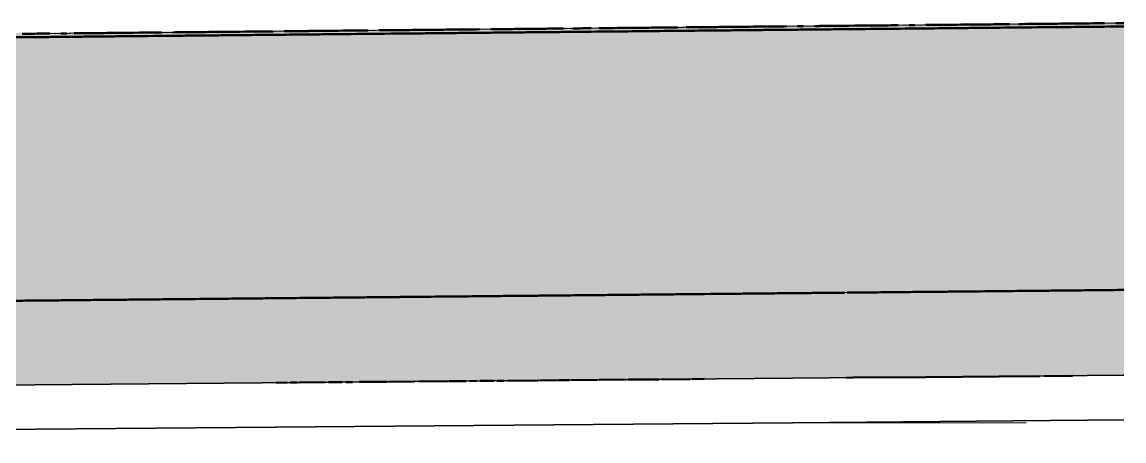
# Model space of a CAD drawing. Header units: metres. Extents: x 0 to 258, y 3 to 25.
# Drawn here: x 49.551 to 54.502, y 21.512 to 23.396 of the extents above; entities that cross this region are included whole.
import ezdxf

# ---------------------------------------------------------------- set-up
doc = ezdxf.new("R2010")
doc.units = ezdxf.units.M
doc.linetypes.add('JacobsDash', pattern=[0.0045, 0.003, -0.0015])
doc.layers.add('A-FLOR', color=7, linetype='Continuous', lineweight=50)
doc.layers.add('A-FLOR-HDLN', color=7, linetype='JacobsDash', lineweight=18)

msp = doc.modelspace()

# ---------------------------------------------------------------- hatches: boundary and pattern name
at = {"layer": 'A-FLOR', "lineweight": 5, "true_color": 0xc0c0c0}
for points in [[(39.4057, 23.2436), (54.5023, 23.3912), (54.5023, 23.3958), (39.4057, 23.2482), (39.4057, 23.2438)], [(39.4057, 23.2281), (54.5023, 23.3757), (54.5023, 23.3912), (43.8585, 23.2872), (39.4057, 23.2436), (39.4057, 23.237)]]:
    msp.add_hatch(color=9, dxfattribs=at).paths.add_polyline_path(points)
h = msp.add_hatch(color=9, dxfattribs=at)
h.paths.add_polyline_path([(39.4057, 22.0435), (52.1671, 22.1683), (54.5023, 22.1911), (54.5023, 23.3757), (39.4057, 23.2281), (39.4057, 22.1875)])
h.paths.add_polyline_path([(45.454, 22.9729), (45.454, 22.973), (45.454, 23.1252)])
h = msp.add_hatch(color=9, dxfattribs=at)
h.paths.add_polyline_path([(52.4598, 21.7895), (52.4598, 21.7895), (52.4602, 21.7938)])
h.paths.add_polyline_path([(39.4057, 21.6769), (45.9285, 21.7325), (54.5023, 21.8071), (54.5023, 22.1911), (42.4052, 22.0728), (39.4057, 22.0435), (39.4057, 21.6862)])

# ---------------------------------------------------------------- linework, layer by layer
at = {"layer": 'A-FLOR', "lineweight": 35}
for p, q in [((53.0123, 21.7941), (43.555, 21.7119)), ((54.5023, 21.8071), (53.0123, 21.7941)), ((43.555, 21.5119), (53.0123, 21.5941)), ((53.0123, 21.5941), (54.5023, 21.6071))]:
    msp.add_line(p, q, dxfattribs=at)
at = {"layer": 'A-FLOR'}
for p, q in [((52.274, 21.7878), (52.3794, 21.7888)), ((52.3824, 21.7888), (52.4133, 21.7891)), ((52.424, 21.7891), (52.5526, 21.7903)), ((52.5613, 21.7903), (52.6153, 21.7908)), ((50.6926, 21.774), (50.7418, 21.7744)), ((50.7573, 21.7745), (50.7883, 21.7748)), ((50.7955, 21.7749), (50.9121, 21.7759)), ((51.0049, 21.7767), (51.0359, 21.777)), ((51.0668, 21.7772), (51.1907, 21.7783)), ((51.2, 21.7784), (51.3145, 21.7794)), ((51.33, 21.7796), (51.4661, 21.7807)), ((51.4692, 21.7808), (51.5466, 21.7815)), ((51.5621, 21.7816), (51.5931, 21.7819)), ((51.6085, 21.782), (51.6717, 21.7825)), ((51.6859, 21.7827), (51.7169, 21.7829)), ((51.7323, 21.7831), (51.8716, 21.7843)), ((51.8794, 21.7844), (51.9645, 21.7851)), ((51.9645, 21.7851), (52.0109, 21.7855)), ((52.0193, 21.7856), (52.1347, 21.7866)), ((52.1435, 21.7867), (52.2658, 21.7878))]:
    msp.add_line(p, q, dxfattribs=at)
at = {"layer": 'A-FLOR', "lineweight": 18}
msp.add_line((53.0123, 21.5941), (54.0634, 21.593), dxfattribs=at)
at = {"layer": 'A-FLOR', "flags": 128}
for points in [[(53.2546, 21.7964), (53.2834, 21.7966), (53.6117, 21.7994), (53.94, 21.8023), (54.1247, 21.8038)], [(54.1445, 21.804), (54.2683, 21.8051), (54.2713, 21.8051)], [(50.9276, 21.776), (50.974, 21.7764), (50.9895, 21.7766)]]:
    msp.add_lwpolyline(points, dxfattribs=at)
at = {"layer": 'A-FLOR'}
for points in [[(52.5344, 23.372), (52.5679, 23.3723), (52.6013, 23.3726), (52.6347, 23.373)], [(52.6347, 23.373), (52.6598, 23.3732), (52.6849, 23.3734), (52.71, 23.3737)], [(52.71, 23.3737), (52.735, 23.3739), (52.7601, 23.3742), (52.7852, 23.3744)], [(52.9356, 23.3759), (52.9523, 23.3761), (52.9691, 23.3762), (52.9858, 23.3764)], [(53.0359, 23.3769), (53.0443, 23.377), (53.0526, 23.377), (53.061, 23.3771)], [(53.1111, 23.3776), (53.1195, 23.3777), (53.1279, 23.3778), (53.1362, 23.3779)], [(53.1362, 23.3779), (53.1446, 23.3779), (53.1529, 23.378), (53.1613, 23.3781)], [(53.1613, 23.3781), (53.178, 23.3783), (53.1947, 23.3784), (53.2114, 23.3786)], [(53.5374, 23.3818), (53.5457, 23.3819), (53.5541, 23.3819), (53.5625, 23.382)], [(53.6126, 23.3825), (53.621, 23.3826), (53.6293, 23.3827), (53.6377, 23.3828)], [(53.6377, 23.3828), (53.646, 23.3828), (53.6544, 23.3829), (53.6628, 23.383)], [(53.6628, 23.383), (53.6795, 23.3832), (53.6962, 23.3833), (53.7129, 23.3835)], [(53.7129, 23.3835), (53.7631, 23.384), (53.8132, 23.3845), (53.8634, 23.385)], [(53.9386, 23.3857), (53.9553, 23.3859), (53.972, 23.386), (53.9887, 23.3862)], [(54.0306, 23.3866), (54.0501, 23.3868), (54.0696, 23.387), (54.0891, 23.3872)], [(54.0891, 23.3872), (54.1141, 23.3874), (54.1392, 23.3877), (54.1643, 23.3879)], [(54.1895, 23.3726), (54.1644, 23.3724), (54.1394, 23.3721), (54.1143, 23.3719)], [(54.1643, 23.3879), (54.181, 23.3881), (54.1977, 23.3882), (54.2144, 23.3884)], [(54.2647, 23.3733), (54.2397, 23.3731), (54.2146, 23.3729), (54.1895, 23.3726)], [(54.2144, 23.3884), (54.2646, 23.3889), (54.3148, 23.3894), (54.3649, 23.3899)], [(54.4652, 23.3908), (54.4776, 23.391), (54.49, 23.3911), (54.5023, 23.3912)], [(54.5023, 23.3757), (54.49, 23.3755), (54.4777, 23.3754), (54.4654, 23.3753)], [(49.651, 23.3282), (49.6008, 23.3278), (49.5507, 23.3273), (49.5005, 23.3268)], [(49.5505, 23.3428), (49.5756, 23.343), (49.6007, 23.3433), (49.6257, 23.3435)], [(49.6257, 23.3435), (49.6424, 23.3437), (49.6592, 23.3439), (49.6759, 23.344)], [(49.7262, 23.329), (49.7011, 23.3287), (49.676, 23.3285), (49.651, 23.3282)], [(49.726, 23.3445), (49.7344, 23.3446), (49.7427, 23.3447), (49.7511, 23.3448)], [(49.8014, 23.3297), (49.7763, 23.3295), (49.7513, 23.3292), (49.7262, 23.329)], [(49.7846, 23.3451), (49.7985, 23.3452), (49.8124, 23.3454), (49.8263, 23.3455)], [(49.8766, 23.3305), (49.8516, 23.3302), (49.8265, 23.33), (49.8014, 23.3297)], [(49.8263, 23.3455), (49.8514, 23.3457), (49.8765, 23.346), (49.9016, 23.3462)], [(49.9519, 23.3312), (49.9268, 23.3309), (49.9017, 23.3307), (49.8766, 23.3305)], [(49.9768, 23.347), (50.0436, 23.3476), (50.1105, 23.3483), (50.1774, 23.3489)], [(50.2277, 23.3339), (50.1525, 23.3332), (50.0772, 23.3324), (50.002, 23.3317)], [(50.2275, 23.3494), (50.2442, 23.3496), (50.261, 23.3497), (50.2777, 23.3499)], [(50.3029, 23.3346), (50.2778, 23.3344), (50.2528, 23.3341), (50.2277, 23.3339)], [(50.2777, 23.3499), (50.2944, 23.3501), (50.3111, 23.3502), (50.3278, 23.3504)], [(50.3781, 23.3354), (50.3531, 23.3351), (50.328, 23.3349), (50.3029, 23.3346)], [(50.3278, 23.3504), (50.3362, 23.3505), (50.3446, 23.3506), (50.3529, 23.3506)], [(50.3529, 23.3506), (50.3696, 23.3508), (50.3863, 23.351), (50.4031, 23.3511)], [(50.4534, 23.3361), (50.4283, 23.3358), (50.4032, 23.3356), (50.3781, 23.3354)], [(50.4031, 23.3511), (50.4281, 23.3514), (50.4532, 23.3516), (50.4783, 23.3519)], [(50.5286, 23.3368), (50.5035, 23.3366), (50.4784, 23.3363), (50.4534, 23.3361)], [(50.4783, 23.3519), (50.5452, 23.3525), (50.612, 23.3532), (50.6789, 23.3538)], [(50.8044, 23.3395), (50.7125, 23.3386), (50.6205, 23.3377), (50.5286, 23.3368)], [(50.7282, 23.3543), (50.7368, 23.3544), (50.7455, 23.3545), (50.7541, 23.3546)], [(50.7541, 23.3546), (50.7625, 23.3547), (50.7708, 23.3547), (50.7792, 23.3548)], [(50.7792, 23.3548), (50.7959, 23.355), (50.8126, 23.3551), (50.8293, 23.3553)], [(50.8796, 23.3403), (50.8546, 23.34), (50.8295, 23.3398), (50.8044, 23.3395)], [(50.8293, 23.3553), (50.8377, 23.3554), (50.8461, 23.3555), (50.8544, 23.3555)], [(50.8544, 23.3555), (50.8711, 23.3557), (50.8878, 23.3559), (50.9046, 23.356)], [(51.0301, 23.3417), (51.005, 23.3415), (50.9799, 23.3412), (50.9549, 23.341)], [(51.2307, 23.3437), (51.1638, 23.343), (51.097, 23.3424), (51.0301, 23.3417)], [(51.1553, 23.3585), (51.172, 23.3587), (51.1887, 23.3588), (51.2055, 23.359)], [(51.2055, 23.359), (51.2222, 23.3591), (51.2389, 23.3593), (51.2556, 23.3595)], [(51.3059, 23.3444), (51.2808, 23.3442), (51.2558, 23.3439), (51.2307, 23.3437)], [(51.2556, 23.3595), (51.264, 23.3596), (51.2723, 23.3596), (51.2807, 23.3597)], [(51.2807, 23.3597), (51.2974, 23.3599), (51.3141, 23.36), (51.3308, 23.3602)], [(51.3811, 23.3452), (51.3561, 23.3449), (51.331, 23.3447), (51.3059, 23.3444)], [(51.3308, 23.3602), (51.3392, 23.3603), (51.3476, 23.3604), (51.3559, 23.3605)], [(51.3559, 23.3605), (51.381, 23.3607), (51.4061, 23.3609), (51.4311, 23.3612)], [(51.4564, 23.3459), (51.4313, 23.3457), (51.4062, 23.3454), (51.3811, 23.3452)], [(51.4311, 23.3612), (51.4479, 23.3613), (51.4646, 23.3615), (51.4813, 23.3617)], [(51.5316, 23.3466), (51.5065, 23.3464), (51.4814, 23.3461), (51.4564, 23.3459)], [(51.4813, 23.3617), (51.5231, 23.3621), (51.5649, 23.3625), (51.6067, 23.3629)], [(51.6068, 23.3474), (51.5817, 23.3471), (51.5567, 23.3469), (51.5316, 23.3466)], [(51.7322, 23.3486), (51.6904, 23.3482), (51.6486, 23.3478), (51.6068, 23.3474)], [(51.6568, 23.3634), (51.6735, 23.3636), (51.6902, 23.3637), (51.707, 23.3639)], [(51.707, 23.3639), (51.732, 23.3641), (51.7571, 23.3644), (51.7822, 23.3646)], [(51.8074, 23.3493), (51.7823, 23.3491), (51.7573, 23.3488), (51.7322, 23.3486)], [(51.7822, 23.3646), (51.7989, 23.3648), (51.8156, 23.3649), (51.8323, 23.3651)], [(51.8826, 23.3501), (51.8576, 23.3498), (51.8325, 23.3496), (51.8074, 23.3493)], [(51.8323, 23.3651), (51.8407, 23.3652), (51.8491, 23.3653), (51.8574, 23.3654)], [(51.8574, 23.3654), (51.8825, 23.3656), (51.9076, 23.3658), (51.9326, 23.3661)], [(52.0331, 23.3515), (52.008, 23.3513), (51.9829, 23.351), (51.9579, 23.3508)], [(52.0255, 23.367), (52.0364, 23.3671), (52.0472, 23.3672), (52.058, 23.3673)], [(52.1083, 23.3523), (52.0832, 23.352), (52.0582, 23.3518), (52.0331, 23.3515)], [(52.058, 23.3673), (52.0747, 23.3675), (52.0914, 23.3676), (52.1082, 23.3678)], [(52.1435, 23.3681), (52.1651, 23.3684), (52.1868, 23.3686), (52.2085, 23.3688)], [(52.2085, 23.3688), (52.2586, 23.3693), (52.3088, 23.3698), (52.3589, 23.3703)], [(52.3589, 23.3703), (52.384, 23.3705), (52.4091, 23.3707), (52.4341, 23.371)], [(52.5346, 23.3564), (52.5095, 23.3562), (52.4844, 23.3559), (52.4594, 23.3557)], [(52.685, 23.3579), (52.6349, 23.3574), (52.5847, 23.3569), (52.5346, 23.3564)], [(52.8104, 23.3591), (52.7686, 23.3587), (52.7268, 23.3583), (52.685, 23.3579)], [(52.8856, 23.3599), (52.8605, 23.3596), (52.8355, 23.3594), (52.8104, 23.3591)], [(53.0361, 23.3613), (53.011, 23.3611), (52.9859, 23.3608), (52.9609, 23.3606)], [(53.1113, 23.3621), (53.0862, 23.3618), (53.0611, 23.3616), (53.0361, 23.3613)], [(53.1865, 23.3628), (53.1614, 23.3626), (53.1364, 23.3623), (53.1113, 23.3621)], [(53.2617, 23.3635), (53.2367, 23.3633), (53.2116, 23.3631), (53.1865, 23.3628)], [(53.7632, 23.3684), (53.7131, 23.368), (53.6629, 23.3675), (53.6128, 23.367)], [(53.8384, 23.3692), (53.8134, 23.3689), (53.7883, 23.3687), (53.7632, 23.3684)], [(53.8886, 23.3697), (53.8719, 23.3695), (53.8552, 23.3693), (53.8384, 23.3692)], [(53.9739, 22.1859), (53.9488, 22.1857), (53.9237, 22.1854), (53.8986, 22.1852)], [(54.0994, 22.1872), (54.0575, 22.1867), (54.0157, 22.1863), (53.9739, 22.1859)], [(54.1746, 22.1879), (54.1495, 22.1876), (54.1245, 22.1874), (54.0994, 22.1872)], [(54.2248, 22.1884), (54.2081, 22.1882), (54.1914, 22.1881), (54.1746, 22.1879)], [(54.3001, 22.1891), (54.275, 22.1889), (54.2499, 22.1886), (54.2248, 22.1884)], [(54.4256, 22.1903), (54.4089, 22.1902), (54.3922, 22.19), (54.3754, 22.1899)], [(54.5009, 22.1911), (54.4758, 22.1908), (54.4507, 22.1906), (54.4256, 22.1903)], [(54.5023, 22.1911), (54.5019, 22.1911), (54.5014, 22.1911), (54.5009, 22.1911)], [(49.5823, 22.143), (49.5572, 22.1428), (49.5321, 22.1425), (49.507, 22.1423)], [(49.6576, 22.1437), (49.6325, 22.1435), (49.6074, 22.1432), (49.5823, 22.143)], [(49.7078, 22.1442), (49.691, 22.1441), (49.6743, 22.1439), (49.6576, 22.1437)], [(49.7831, 22.145), (49.758, 22.1447), (49.7329, 22.1445), (49.7078, 22.1442)], [(49.8583, 22.1457), (49.8332, 22.1455), (49.8081, 22.1452), (49.7831, 22.145)], [(49.9085, 22.1462), (49.8918, 22.146), (49.8751, 22.1459), (49.8583, 22.1457)], [(49.9838, 22.1469), (49.9587, 22.1467), (49.9336, 22.1464), (49.9085, 22.1462)], [(50.0591, 22.1477), (50.034, 22.1474), (50.0089, 22.1472), (49.9838, 22.1469)], [(50.1846, 22.1489), (50.1428, 22.1485), (50.1009, 22.1481), (50.0591, 22.1477)], [(50.31, 22.1501), (50.2682, 22.1497), (50.2264, 22.1493), (50.1846, 22.1489)], [(50.4606, 22.1516), (50.4104, 22.1511), (50.3602, 22.1506), (50.3101, 22.1501)], [(50.5861, 22.1528), (50.5443, 22.1524), (50.5024, 22.152), (50.4606, 22.1516)], [(50.7367, 22.1543), (50.7116, 22.154), (50.6865, 22.1538), (50.6614, 22.1536)], [(50.8621, 22.1555), (50.8203, 22.1551), (50.7785, 22.1547), (50.7367, 22.1543)], [(50.9374, 22.1562), (50.9123, 22.156), (50.8872, 22.1558), (50.8621, 22.1555)], [(50.9876, 22.1567), (50.9709, 22.1566), (50.9542, 22.1564), (50.9374, 22.1562)], [(51.0629, 22.1575), (51.0378, 22.1572), (51.0127, 22.157), (50.9876, 22.1567)], [(51.1382, 22.1582), (51.1131, 22.158), (51.088, 22.1577), (51.0629, 22.1575)], [(51.3389, 22.1602), (51.3138, 22.1599), (51.2888, 22.1597), (51.2637, 22.1594)], [(51.3891, 22.1607), (51.3724, 22.1605), (51.3557, 22.1603), (51.3389, 22.1602)], [(51.5397, 22.1621), (51.4895, 22.1616), (51.4393, 22.1612), (51.3891, 22.1607)], [(51.6652, 22.1634), (51.6234, 22.163), (51.5815, 22.1625), (51.5397, 22.1621)], [(51.7405, 22.1641), (51.7154, 22.1639), (51.6903, 22.1636), (51.6652, 22.1634)], [(51.8158, 22.1648), (51.7907, 22.1646), (51.7656, 22.1643), (51.7405, 22.1641)], [(51.8659, 22.1653), (51.8492, 22.1652), (51.8325, 22.165), (51.8158, 22.1648)], [(52.0165, 22.1668), (51.9914, 22.1666), (51.9663, 22.1663), (51.9412, 22.1661)], [(52.142, 22.168), (52.1002, 22.1676), (52.0583, 22.1672), (52.0165, 22.1668)], [(52.2173, 22.1688), (52.1922, 22.1685), (52.1671, 22.1683), (52.142, 22.168)], [(52.2675, 22.1693), (52.2507, 22.1691), (52.234, 22.1689), (52.2173, 22.1688)], [(52.3427, 22.17), (52.3176, 22.1697), (52.2926, 22.1695), (52.2675, 22.1693)], [(52.418, 22.1707), (52.3929, 22.1705), (52.3678, 22.1702), (52.3427, 22.17)], [(52.7442, 22.1739), (52.7275, 22.1737), (52.7108, 22.1736), (52.6941, 22.1734)], [(52.8195, 22.1746), (52.7944, 22.1744), (52.7693, 22.1742), (52.7443, 22.1739)], [(52.8948, 22.1754), (52.8697, 22.1751), (52.8446, 22.1749), (52.8195, 22.1746)], [(52.945, 22.1759), (52.9283, 22.1757), (52.9115, 22.1755), (52.8948, 22.1754)], [(53.0203, 22.1766), (52.9952, 22.1764), (52.9701, 22.1761), (52.945, 22.1759)], [(53.0956, 22.1773), (53.0705, 22.1771), (53.0454, 22.1769), (53.0203, 22.1766)], [(53.221, 22.1786), (53.1959, 22.1783), (53.1708, 22.1781), (53.1458, 22.1778)], [(53.2461, 22.1788), (53.2378, 22.1787), (53.2294, 22.1787), (53.221, 22.1786)], [(53.2963, 22.1793), (53.2838, 22.1792), (53.2712, 22.1791), (53.2587, 22.1789)], [(53.3716, 22.18), (53.3465, 22.1798), (53.3214, 22.1796), (53.2963, 22.1793)], [(53.4218, 22.1805), (53.4051, 22.1804), (53.3883, 22.1802), (53.3716, 22.18)], [(53.4971, 22.1813), (53.472, 22.181), (53.4469, 22.1808), (53.4218, 22.1805)], [(53.5723, 22.182), (53.5472, 22.1818), (53.5222, 22.1815), (53.4971, 22.1813)], [(53.6225, 22.1825), (53.6058, 22.1823), (53.5891, 22.1822), (53.5723, 22.182)], [(53.6978, 22.1832), (53.6727, 22.183), (53.6476, 22.1827), (53.6225, 22.1825)]]:
    msp.add_open_spline(points, degree=3, dxfattribs=at)
for points, knots in [([(52.7852, 23.3744), (52.8335, 23.3749), (52.8836, 23.3754), (52.9338, 23.3759), (52.9356, 23.3759)], [-0.098334655, -0.098334655, -0.098334655, -0.098334655, -0.09375, -0.093576838, -0.093576838, -0.093576838, -0.093576838]), ([(53.2114, 23.3786), (53.2823, 23.3793), (53.3743, 23.3802), (53.4662, 23.3811), (53.4872, 23.3813)], [-0.084853119, -0.084853119, -0.084853119, -0.084853119, -0.078125, -0.076130056, -0.076130056, -0.076130056, -0.076130056]), ([(53.8634, 23.385), (53.8817, 23.3851), (53.9067, 23.3854), (53.9318, 23.3856), (53.9386, 23.3857)], [-0.064234734, -0.064234734, -0.064234734, -0.064234734, -0.0625, -0.061856009, -0.061856009, -0.061856009, -0.061856009]), ([(54.4654, 23.3753), (54.4477, 23.3751), (54.3809, 23.3745), (54.314, 23.3738), (54.2648, 23.3733)], [0.045202469, 0.045202469, 0.045202469, 0.045202469, 0.046875, 0.051546392, 0.051546392, 0.051546392, 0.051546392]), ([(54.3649, 23.3899), (54.3807, 23.39), (54.3974, 23.3902), (54.4142, 23.3903), (54.4151, 23.3904)], [-0.048374306, -0.048374306, -0.048374306, -0.048374306, -0.046875, -0.046788263, -0.046788263, -0.046788263, -0.046788263]), ([(49.9016, 23.3462), (49.923, 23.3464), (49.948, 23.3467), (49.9731, 23.3469), (49.9768, 23.347)], [-0.189532117, -0.189532117, -0.189532117, -0.189532117, -0.1875, -0.187153294, -0.187153294, -0.187153294, -0.187153294]), ([(50.002, 23.3317), (49.99, 23.3316), (49.9733, 23.3314), (49.9566, 23.3312), (49.9519, 23.3312)], [0.186360269, 0.186360269, 0.186360269, 0.186360269, 0.1875, 0.187946075, 0.187946075, 0.187946075, 0.187946075]), ([(50.9549, 23.341), (50.9546, 23.341), (50.9295, 23.3407), (50.9045, 23.3405), (50.8796, 23.3403)], [0.156225245, 0.156225245, 0.156225245, 0.156225245, 0.15625, 0.15860415, 0.15860415, 0.15860415, 0.15860415]), ([(50.9046, 23.356), (50.921, 23.3562), (50.9879, 23.3569), (51.0548, 23.3575), (51.1052, 23.358)], [-0.157811261, -0.157811261, -0.157811261, -0.157811261, -0.15625, -0.15146709, -0.15146709, -0.15146709, -0.15146709]), ([(51.9579, 23.3508), (51.9526, 23.3507), (51.9276, 23.3505), (51.9025, 23.3503), (51.8826, 23.3501)], [0.124504362, 0.124504362, 0.124504362, 0.124504362, 0.125, 0.126883426, 0.126883426, 0.126883426, 0.126883426]), ([(51.9326, 23.3661), (51.9358, 23.3661), (51.9525, 23.3663), (51.9692, 23.3664), (51.9828, 23.3666)], [-0.12529726, -0.12529726, -0.12529726, -0.12529726, -0.125, -0.12371134, -0.12371134, -0.12371134, -0.12371134]), ([(52.4594, 23.3557), (52.4517, 23.3556), (52.3346, 23.3545), (52.2176, 23.3533), (52.1083, 23.3523)], [0.10864411, 0.10864411, 0.10864411, 0.10864411, 0.109375, 0.11974623, 0.11974623, 0.11974623, 0.11974623]), ([(52.4341, 23.371), (52.4348, 23.371), (52.4558, 23.3712), (52.4769, 23.3714), (52.4973, 23.3716)], [-0.109436955, -0.109436955, -0.109436955, -0.109436955, -0.109375, -0.10743887, -0.10743887, -0.10743887, -0.10743887]), ([(52.9608, 23.3606), (52.9507, 23.3605), (52.9256, 23.3603), (52.9005, 23.36), (52.8856, 23.3599)], [0.092783771, 0.092783771, 0.092783771, 0.092783771, 0.09375, 0.095162569, 0.095162569, 0.095162569, 0.095162569]), ([(53.6128, 23.367), (53.5499, 23.3664), (53.4329, 23.3652), (53.3159, 23.3641), (53.2617, 23.3635)], [0.07216495, 0.07216495, 0.07216495, 0.07216495, 0.078125, 0.08326725, 0.08326725, 0.08326725, 0.08326725]), ([(54.1143, 23.3719), (54.049, 23.3712), (53.9737, 23.3705), (53.8985, 23.3698), (53.8886, 23.3697)], [0.05630452, 0.05630452, 0.05630452, 0.05630452, 0.0625, 0.063441713, 0.063441713, 0.063441713, 0.063441713]), ([(53.8986, 22.1852), (53.8427, 22.1846), (53.7757, 22.184), (53.7088, 22.1833), (53.6978, 22.1832)], [0.063492238, 0.063492238, 0.063492238, 0.063492238, 0.068796069, 0.06984127, 0.06984127, 0.06984127, 0.06984127]), ([(54.3754, 22.1899), (54.3678, 22.1898), (54.3427, 22.1895), (54.3176, 22.1893), (54.3001, 22.1891)], [0.048412848, 0.048412848, 0.048412848, 0.048412848, 0.049140049, 0.050793651, 0.050793651, 0.050793651, 0.050793651]), ([(50.6614, 22.1536), (50.6487, 22.1534), (50.6236, 22.1532), (50.5985, 22.1529), (50.5861, 22.1528)], [0.165873016, 0.165873016, 0.165873016, 0.165873016, 0.167076167, 0.168253968, 0.168253968, 0.168253968, 0.168253968]), ([(51.2637, 22.1594), (51.2574, 22.1594), (51.2156, 22.159), (51.1737, 22.1586), (51.1382, 22.1582)], [0.146825489, 0.146825489, 0.146825489, 0.146825489, 0.147420147, 0.150793651, 0.150793651, 0.150793651, 0.150793651]), ([(51.9412, 22.1661), (51.9163, 22.1658), (51.8912, 22.1656), (51.8661, 22.1653), (51.8659, 22.1653)], [0.125396825, 0.125396825, 0.125396825, 0.125396825, 0.127764128, 0.127777778, 0.127777778, 0.127777778, 0.127777778]), ([(52.6941, 22.1734), (52.6253, 22.1727), (52.5333, 22.1718), (52.4413, 22.1709), (52.418, 22.1707)], [0.101587302, 0.101587302, 0.101587302, 0.101587302, 0.108108108, 0.11031746, 0.11031746, 0.11031746, 0.11031746]), ([(53.1458, 22.1778), (53.1336, 22.1777), (53.1169, 22.1776), (53.1002, 22.1774), (53.0956, 22.1773)], [0.08730173, 0.08730173, 0.08730173, 0.08730173, 0.088452088, 0.088888821, 0.088888821, 0.088888821, 0.088888821])]:
    msp.add_open_spline(points, degree=3, knots=knots, dxfattribs=at)
at = {"layer": 'A-FLOR-HDLN'}
for p, q in [((52.3794, 21.7888), (52.3823, 21.7888)), ((52.4134, 21.7891), (52.4239, 21.7891)), ((52.5527, 21.7903), (52.5612, 21.7903)), ((52.6153, 21.7908), (52.955, 21.7938)), ((52.955, 21.7938), (53.2546, 21.7964)), ((54.1247, 21.8038), (54.1445, 21.804)), ((50.7419, 21.7744), (50.7573, 21.7745)), ((50.7883, 21.7748), (50.7955, 21.7749)), ((50.9121, 21.7759), (50.9275, 21.776)), ((50.9895, 21.7766), (51.0049, 21.7767)), ((51.0359, 21.777), (51.0668, 21.7772)), ((51.1907, 21.7783), (51.1999, 21.7784)), ((51.3145, 21.7794), (51.3299, 21.7796)), ((51.4662, 21.7807), (51.4692, 21.7808)), ((51.5467, 21.7815), (51.5621, 21.7816)), ((51.5931, 21.7819), (51.6085, 21.782)), ((51.6718, 21.7825), (51.6859, 21.7827)), ((51.7169, 21.7829), (51.7323, 21.7831)), ((51.8717, 21.7843), (51.8794, 21.7844)), ((52.011, 21.7855), (52.0193, 21.7856)), ((52.1348, 21.7866), (52.1434, 21.7867)), ((52.2659, 21.7878), (52.274, 21.7878))]:
    msp.add_line(p, q, dxfattribs=at)
for points in [[(52.9858, 23.3764), (53.0025, 23.3765), (53.0192, 23.3767), (53.0359, 23.3769)], [(53.061, 23.3771), (53.0777, 23.3773), (53.0944, 23.3774), (53.1111, 23.3776)], [(53.4872, 23.3813), (53.504, 23.3814), (53.5207, 23.3816), (53.5374, 23.3818)], [(53.5625, 23.382), (53.5792, 23.3822), (53.5959, 23.3823), (53.6126, 23.3825)], [(53.9887, 23.3862), (54.0027, 23.3863), (54.0166, 23.3865), (54.0305, 23.3866)], [(54.4151, 23.3904), (54.4318, 23.3905), (54.4485, 23.3907), (54.4652, 23.3908)], [(49.6759, 23.344), (49.6926, 23.3442), (49.7093, 23.3444), (49.726, 23.3445)], [(49.7511, 23.3448), (49.7623, 23.3449), (49.7734, 23.345), (49.7846, 23.3451)], [(50.1774, 23.3489), (50.1941, 23.3491), (50.2108, 23.3493), (50.2275, 23.3494)], [(50.6789, 23.3538), (50.6953, 23.354), (50.7117, 23.3542), (50.7281, 23.3543)], [(51.1052, 23.358), (51.1219, 23.3582), (51.1386, 23.3583), (51.1553, 23.3585)], [(51.6067, 23.3629), (51.6234, 23.3631), (51.6401, 23.3632), (51.6568, 23.3634)], [(51.9828, 23.3666), (51.997, 23.3667), (52.0113, 23.3669), (52.0255, 23.367)], [(52.1082, 23.3678), (52.1199, 23.3679), (52.1317, 23.368), (52.1434, 23.3681)], [(52.4974, 23.3716), (52.5097, 23.3717), (52.5221, 23.3719), (52.5344, 23.372)], [(53.2586, 22.1789), (53.2545, 22.1789), (53.2503, 22.1789), (53.2461, 22.1788)]]:
    msp.add_open_spline(points, degree=3, dxfattribs=at)

doc.saveas('drawing.dxf')
